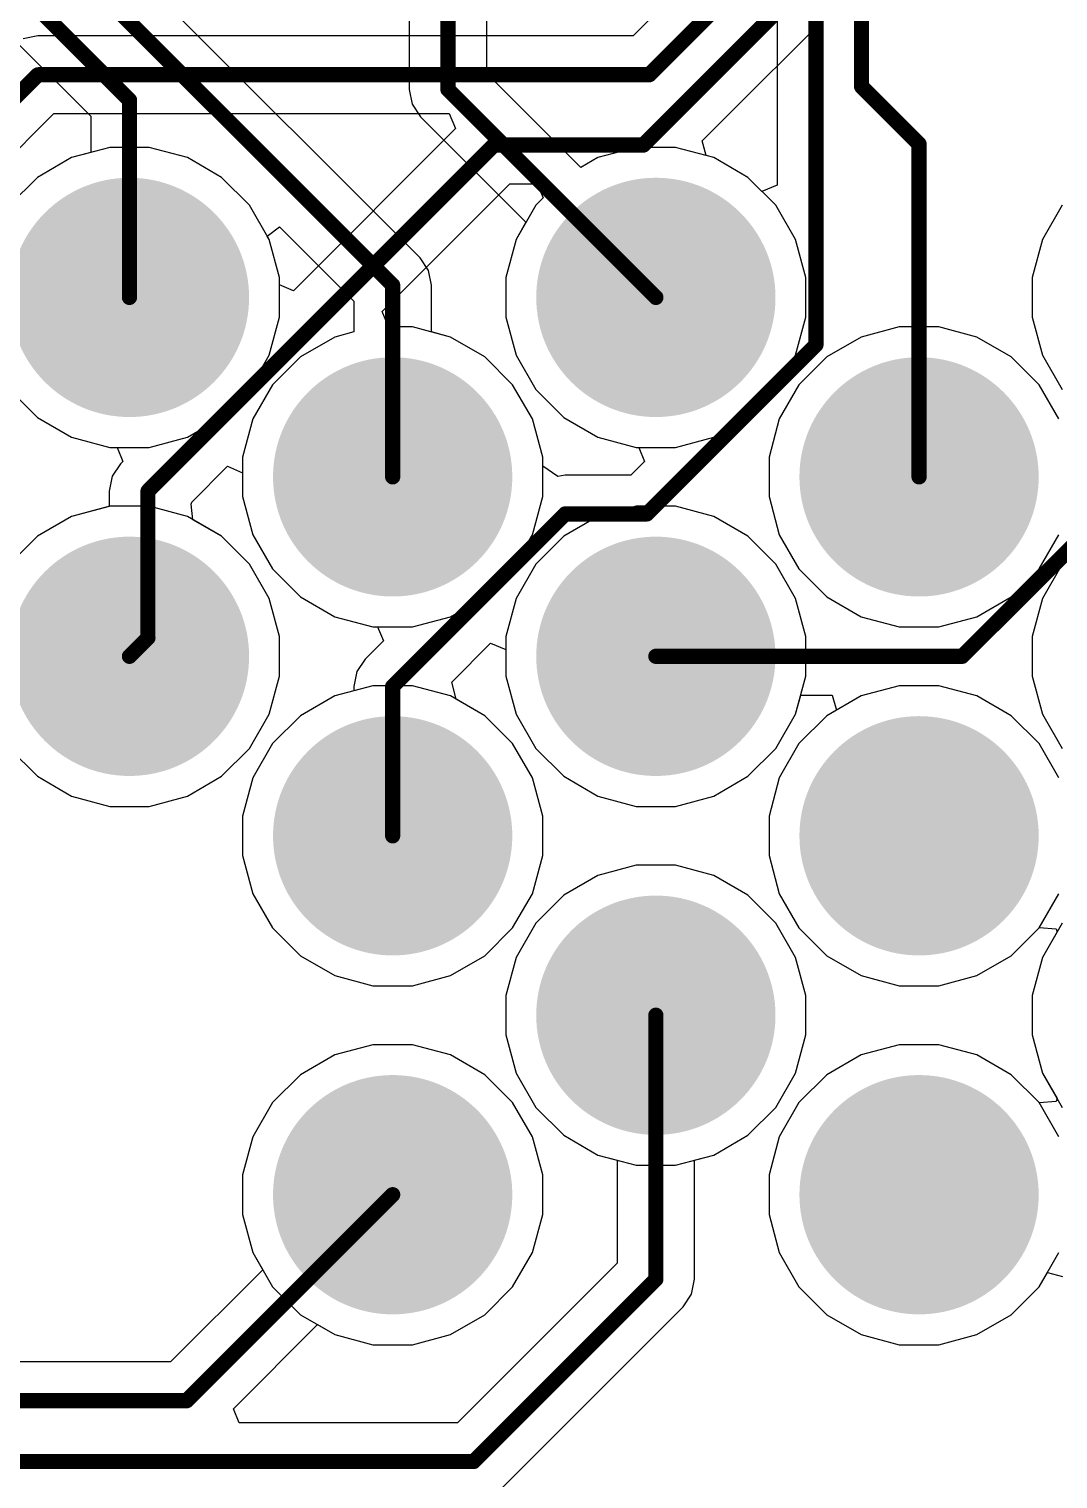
# Model space of a CAD drawing. Header units: millimetres. Extents: x 1 to 134, y -1 to 87.
# Drawn here: x 23.15 to 31.75, y 12.45 to 24.57 of the extents above; entities that cross this region are included whole.
import ezdxf

# ---------------------------------------------------------------- set-up
doc = ezdxf.new("R2010")
doc.units = ezdxf.units.MM
for name, color, linetype in [('BottomLayer', 5, 'Continuous'), ('BottomSolder', 6, 'Continuous'), ('MultiLayer', 9, 'Continuous'), ('PadHoleLayer', 156, 'Continuous'), ('TopLayer', 1, 'Continuous'), ('TopSolder', 216, 'Continuous')]:
    doc.layers.add(name, color=color, linetype=linetype)

# ---------------------------------------------------------------- blocks, each defined once
blk = doc.blocks.new('1_1376430_8_1')
at = {"layer": 'BottomLayer'}
h = blk.add_hatch(color=5, dxfattribs=at)
edge = h.paths.add_edge_path()
edge.add_arc((-43.55, 4.725), 1, 0, 360)
h = blk.add_hatch(color=5, dxfattribs=at)
edge = h.paths.add_edge_path()
edge.add_arc((-39.15, 4.725), 1, 0, 360)
h = blk.add_hatch(color=5, dxfattribs=at)
edge = h.paths.add_edge_path()
edge.add_arc((-41.35, 3.225), 1, 0, 360)
h = blk.add_hatch(color=5, dxfattribs=at)
edge = h.paths.add_edge_path()
edge.add_arc((-36.95, 3.225), 1, 0, 360)
h = blk.add_hatch(color=5, dxfattribs=at)
edge = h.paths.add_edge_path()
edge.add_arc((-43.55, 1.725), 1, 0, 360)
h = blk.add_hatch(color=5, dxfattribs=at)
edge = h.paths.add_edge_path()
edge.add_arc((-39.15, 1.725), 1, 0, 360)
h = blk.add_hatch(color=5, dxfattribs=at)
edge = h.paths.add_edge_path()
edge.add_arc((-41.35, 0.225), 1, 0, 360)
h = blk.add_hatch(color=5, dxfattribs=at)
edge = h.paths.add_edge_path()
edge.add_arc((-36.95, 0.225), 1, 0, 360)
h = blk.add_hatch(color=5, dxfattribs=at)
edge = h.paths.add_edge_path()
edge.add_arc((-39.15, -1.275), 1, 0, 360)
h = blk.add_hatch(color=5, dxfattribs=at)
edge = h.paths.add_edge_path()
edge.add_arc((-41.35, -2.775), 1, 0, 360)
h = blk.add_hatch(color=5, dxfattribs=at)
edge = h.paths.add_edge_path()
edge.add_arc((-36.95, -2.775), 1, 0, 360)
at = {"layer": 'BottomSolder'}
h = blk.add_hatch(color=6, dxfattribs=at)
edge = h.paths.add_edge_path()
edge.add_arc((-43.55, 4.725), 1, 0, 360)
h = blk.add_hatch(color=6, dxfattribs=at)
edge = h.paths.add_edge_path()
edge.add_arc((-39.15, 4.725), 1, 0, 360)
h = blk.add_hatch(color=6, dxfattribs=at)
edge = h.paths.add_edge_path()
edge.add_arc((-41.35, 3.225), 1, 0, 360)
h = blk.add_hatch(color=6, dxfattribs=at)
edge = h.paths.add_edge_path()
edge.add_arc((-36.95, 3.225), 1, 0, 360)
h = blk.add_hatch(color=6, dxfattribs=at)
edge = h.paths.add_edge_path()
edge.add_arc((-43.55, 1.725), 1, 0, 360)
h = blk.add_hatch(color=6, dxfattribs=at)
edge = h.paths.add_edge_path()
edge.add_arc((-39.15, 1.725), 1, 0, 360)
h = blk.add_hatch(color=6, dxfattribs=at)
edge = h.paths.add_edge_path()
edge.add_arc((-41.35, 0.225), 1, 0, 360)
h = blk.add_hatch(color=6, dxfattribs=at)
edge = h.paths.add_edge_path()
edge.add_arc((-36.95, 0.225), 1, 0, 360)
h = blk.add_hatch(color=6, dxfattribs=at)
edge = h.paths.add_edge_path()
edge.add_arc((-39.15, -1.275), 1, 0, 360)
h = blk.add_hatch(color=6, dxfattribs=at)
edge = h.paths.add_edge_path()
edge.add_arc((-41.35, -2.775), 1, 0, 360)
h = blk.add_hatch(color=6, dxfattribs=at)
edge = h.paths.add_edge_path()
edge.add_arc((-36.95, -2.775), 1, 0, 360)
at = {"layer": 'MultiLayer'}
h = blk.add_hatch(color=9, dxfattribs=at)
edge = h.paths.add_edge_path()
edge.add_arc((-43.55, 4.725), 1, 0, 360)
h = blk.add_hatch(color=9, dxfattribs=at)
edge = h.paths.add_edge_path()
edge.add_arc((-39.15, 4.725), 1, 0, 360)
h = blk.add_hatch(color=9, dxfattribs=at)
edge = h.paths.add_edge_path()
edge.add_arc((-41.35, 3.225), 1, 0, 360)
h = blk.add_hatch(color=9, dxfattribs=at)
edge = h.paths.add_edge_path()
edge.add_arc((-36.95, 3.225), 1, 0, 360)
h = blk.add_hatch(color=9, dxfattribs=at)
edge = h.paths.add_edge_path()
edge.add_arc((-43.55, 1.725), 1, 0, 360)
h = blk.add_hatch(color=9, dxfattribs=at)
edge = h.paths.add_edge_path()
edge.add_arc((-39.15, 1.725), 1, 0, 360)
h = blk.add_hatch(color=9, dxfattribs=at)
edge = h.paths.add_edge_path()
edge.add_arc((-41.35, 0.225), 1, 0, 360)
h = blk.add_hatch(color=9, dxfattribs=at)
edge = h.paths.add_edge_path()
edge.add_arc((-36.95, 0.225), 1, 0, 360)
h = blk.add_hatch(color=9, dxfattribs=at)
edge = h.paths.add_edge_path()
edge.add_arc((-39.15, -1.275), 1, 0, 360)
h = blk.add_hatch(color=9, dxfattribs=at)
edge = h.paths.add_edge_path()
edge.add_arc((-41.35, -2.775), 1, 0, 360)
h = blk.add_hatch(color=9, dxfattribs=at)
edge = h.paths.add_edge_path()
edge.add_arc((-36.95, -2.775), 1, 0, 360)
at = {"layer": 'PadHoleLayer'}
h = blk.add_hatch(color=156, dxfattribs=at)
edge = h.paths.add_edge_path()
edge.add_arc((-43.55, 4.725), 0.605, 0, 360)
h = blk.add_hatch(color=156, dxfattribs=at)
edge = h.paths.add_edge_path()
edge.add_arc((-39.15, 4.725), 0.605, 0, 360)
h = blk.add_hatch(color=156, dxfattribs=at)
edge = h.paths.add_edge_path()
edge.add_arc((-41.35, 3.225), 0.605, 0, 360)
h = blk.add_hatch(color=156, dxfattribs=at)
edge = h.paths.add_edge_path()
edge.add_arc((-36.95, 3.225), 0.605, 0, 360)
h = blk.add_hatch(color=156, dxfattribs=at)
edge = h.paths.add_edge_path()
edge.add_arc((-43.55, 1.725), 0.605, 0, 360)
h = blk.add_hatch(color=156, dxfattribs=at)
edge = h.paths.add_edge_path()
edge.add_arc((-39.15, 1.725), 0.605, 0, 360)
h = blk.add_hatch(color=156, dxfattribs=at)
edge = h.paths.add_edge_path()
edge.add_arc((-41.35, 0.225), 0.605, 0, 360)
h = blk.add_hatch(color=156, dxfattribs=at)
edge = h.paths.add_edge_path()
edge.add_arc((-36.95, 0.225), 0.605, 0, 360)
h = blk.add_hatch(color=156, dxfattribs=at)
edge = h.paths.add_edge_path()
edge.add_arc((-39.15, -1.275), 0.605, 0, 360)
h = blk.add_hatch(color=156, dxfattribs=at)
edge = h.paths.add_edge_path()
edge.add_arc((-41.35, -2.775), 0.605, 0, 360)
h = blk.add_hatch(color=156, dxfattribs=at)
edge = h.paths.add_edge_path()
edge.add_arc((-36.95, -2.775), 0.605, 0, 360)
at = {"layer": 'TopLayer'}
h = blk.add_hatch(color=1, dxfattribs=at)
edge = h.paths.add_edge_path()
edge.add_arc((-43.55, 4.725), 1, 0, 360)
h = blk.add_hatch(color=1, dxfattribs=at)
edge = h.paths.add_edge_path()
edge.add_arc((-39.15, 4.725), 1, 0, 360)
h = blk.add_hatch(color=1, dxfattribs=at)
edge = h.paths.add_edge_path()
edge.add_arc((-41.35, 3.225), 1, 0, 360)
h = blk.add_hatch(color=1, dxfattribs=at)
edge = h.paths.add_edge_path()
edge.add_arc((-36.95, 3.225), 1, 0, 360)
h = blk.add_hatch(color=1, dxfattribs=at)
edge = h.paths.add_edge_path()
edge.add_arc((-43.55, 1.725), 1, 0, 360)
h = blk.add_hatch(color=1, dxfattribs=at)
edge = h.paths.add_edge_path()
edge.add_arc((-39.15, 1.725), 1, 0, 360)
h = blk.add_hatch(color=1, dxfattribs=at)
edge = h.paths.add_edge_path()
edge.add_arc((-41.35, 0.225), 1, 0, 360)
h = blk.add_hatch(color=1, dxfattribs=at)
edge = h.paths.add_edge_path()
edge.add_arc((-36.95, 0.225), 1, 0, 360)
h = blk.add_hatch(color=1, dxfattribs=at)
edge = h.paths.add_edge_path()
edge.add_arc((-39.15, -1.275), 1, 0, 360)
h = blk.add_hatch(color=1, dxfattribs=at)
edge = h.paths.add_edge_path()
edge.add_arc((-41.35, -2.775), 1, 0, 360)
h = blk.add_hatch(color=1, dxfattribs=at)
edge = h.paths.add_edge_path()
edge.add_arc((-36.95, -2.775), 1, 0, 360)
at = {"layer": 'TopSolder'}
h = blk.add_hatch(color=216, dxfattribs=at)
edge = h.paths.add_edge_path()
edge.add_arc((-43.55, 4.725), 1, 0, 360)
h = blk.add_hatch(color=216, dxfattribs=at)
edge = h.paths.add_edge_path()
edge.add_arc((-39.15, 4.725), 1, 0, 360)
h = blk.add_hatch(color=216, dxfattribs=at)
edge = h.paths.add_edge_path()
edge.add_arc((-41.35, 3.225), 1, 0, 360)
h = blk.add_hatch(color=216, dxfattribs=at)
edge = h.paths.add_edge_path()
edge.add_arc((-36.95, 3.225), 1, 0, 360)
h = blk.add_hatch(color=216, dxfattribs=at)
edge = h.paths.add_edge_path()
edge.add_arc((-43.55, 1.725), 1, 0, 360)
h = blk.add_hatch(color=216, dxfattribs=at)
edge = h.paths.add_edge_path()
edge.add_arc((-39.15, 1.725), 1, 0, 360)
h = blk.add_hatch(color=216, dxfattribs=at)
edge = h.paths.add_edge_path()
edge.add_arc((-41.35, 0.225), 1, 0, 360)
h = blk.add_hatch(color=216, dxfattribs=at)
edge = h.paths.add_edge_path()
edge.add_arc((-36.95, 0.225), 1, 0, 360)
h = blk.add_hatch(color=216, dxfattribs=at)
edge = h.paths.add_edge_path()
edge.add_arc((-39.15, -1.275), 1, 0, 360)
h = blk.add_hatch(color=216, dxfattribs=at)
edge = h.paths.add_edge_path()
edge.add_arc((-41.35, -2.775), 1, 0, 360)
h = blk.add_hatch(color=216, dxfattribs=at)
edge = h.paths.add_edge_path()
edge.add_arc((-36.95, -2.775), 1, 0, 360)

msp = doc.modelspace()

# ---------------------------------------------------------------- linework, layer by layer
at = {"layer": 'BottomLayer'}
for p, q in [((29.152, 25.463), (28.196, 24.507)), ((28.773, 23.63), (30.085, 24.942)), ((23.22, 24.507), (23.096, 24.482)), ((28.196, 24.507), (23.22, 24.507)), ((21.697, 22.203), (23.354, 23.86)), ((23.354, 23.86), (26.658, 23.86)), ((26.658, 23.86), (26.711, 23.733)), ((26.711, 23.733), (25.356, 22.378)), ((23.82, 23.576), (23.501, 23.491)), ((24.15, 23.576), (23.82, 23.576)), ((24.469, 23.491), (24.15, 23.576)), ((28.806, 23.507), (28.773, 23.63)), ((23.501, 23.491), (23.215, 23.325)), ((24.755, 23.325), (24.469, 23.491)), ((28.869, 23.491), (28.806, 23.507)), ((29.155, 23.325), (28.869, 23.491)), ((23.215, 23.325), (22.981, 23.092)), ((24.988, 23.092), (24.755, 23.325)), ((26.097, 22.203), (27.165, 23.271)), ((27.165, 23.271), (27.394, 23.271)), ((27.394, 23.271), (27.443, 23.153)), ((29.388, 23.092), (29.155, 23.325)), ((27.443, 23.153), (27.381, 23.092)), ((25.153, 22.806), (24.988, 23.092)), ((27.381, 23.092), (27.216, 22.806)), ((29.553, 22.806), (29.388, 23.092)), ((31.781, 23.092), (31.616, 22.806)), ((25.239, 22.487), (25.153, 22.806)), ((27.216, 22.806), (27.131, 22.487)), ((29.639, 22.487), (29.553, 22.806)), ((31.616, 22.806), (31.531, 22.487)), ((25.239, 22.426), (25.239, 22.487)), ((25.356, 22.378), (25.239, 22.426)), ((27.131, 22.487), (27.131, 22.157)), ((29.639, 22.157), (29.639, 22.487)), ((31.531, 22.487), (31.531, 22.157)), ((26.15, 22.076), (26.097, 22.203)), ((26.35, 22.076), (26.15, 22.076)), ((26.669, 21.991), (26.35, 22.076)), ((27.131, 22.157), (27.216, 21.838)), ((29.553, 21.838), (29.639, 22.157)), ((30.42, 22.076), (30.101, 21.991)), ((30.75, 22.076), (30.42, 22.076)), ((31.069, 21.991), (30.75, 22.076)), ((31.531, 22.157), (31.616, 21.838)), ((26.955, 21.825), (26.669, 21.991)), ((30.101, 21.991), (29.815, 21.825)), ((31.355, 21.825), (31.069, 21.991)), ((27.188, 21.592), (26.955, 21.825)), ((27.216, 21.838), (27.381, 21.552)), ((29.388, 21.552), (29.553, 21.838)), ((29.815, 21.825), (29.581, 21.592)), ((31.588, 21.592), (31.355, 21.825)), ((31.616, 21.838), (31.781, 21.552)), ((27.353, 21.306), (27.188, 21.592)), ((29.581, 21.592), (29.416, 21.306)), ((31.753, 21.306), (31.588, 21.592)), ((22.981, 21.552), (23.215, 21.319)), ((27.381, 21.552), (27.615, 21.319)), ((29.155, 21.319), (29.388, 21.552)), ((23.215, 21.319), (23.501, 21.153)), ((27.439, 20.987), (27.353, 21.306)), ((27.615, 21.319), (27.901, 21.153)), ((28.869, 21.153), (29.155, 21.319)), ((29.416, 21.306), (29.331, 20.987)), ((23.501, 21.153), (23.82, 21.068)), ((27.901, 21.153), (28.22, 21.068)), ((28.55, 21.068), (28.869, 21.153)), ((23.82, 21.068), (23.881, 21.068)), ((23.881, 21.068), (23.929, 20.951)), ((27.439, 20.657), (27.439, 20.987)), ((28.22, 21.068), (28.55, 21.068)), ((29.331, 20.987), (29.331, 20.657)), ((23.91, 20.932), (23.84, 20.827)), ((23.929, 20.951), (23.91, 20.932)), ((24.505, 20.611), (24.804, 20.91)), ((24.804, 20.91), (24.931, 20.857)), ((24.931, 20.857), (24.931, 20.657)), ((23.84, 20.827), (23.816, 20.703)), ((23.816, 20.703), (23.816, 20.575)), ((24.5, 20.595), (24.505, 20.611)), ((24.931, 20.657), (25.016, 20.338)), ((27.353, 20.338), (27.439, 20.657)), ((29.331, 20.657), (29.416, 20.338)), ((23.501, 20.491), (23.215, 20.325)), ((23.816, 20.575), (23.501, 20.491)), ((24.516, 20.464), (24.5, 20.595)), ((27.901, 20.491), (27.615, 20.325)), ((28.22, 20.576), (27.901, 20.491)), ((28.55, 20.576), (28.22, 20.576)), ((28.869, 20.491), (28.55, 20.576)), ((29.155, 20.325), (28.869, 20.491)), ((24.755, 20.325), (24.516, 20.464)), ((23.215, 20.325), (22.981, 20.092)), ((24.988, 20.092), (24.755, 20.325)), ((25.016, 20.338), (25.181, 20.052)), ((27.188, 20.052), (27.353, 20.338)), ((27.615, 20.325), (27.381, 20.092)), ((29.388, 20.092), (29.155, 20.325)), ((29.416, 20.338), (29.581, 20.052)), ((31.588, 20.052), (31.753, 20.338)), ((25.153, 19.806), (24.988, 20.092)), ((25.181, 20.052), (25.415, 19.819)), ((26.955, 19.819), (27.188, 20.052)), ((27.381, 20.092), (27.216, 19.806)), ((29.553, 19.806), (29.388, 20.092)), ((29.581, 20.052), (29.815, 19.819)), ((31.355, 19.819), (31.588, 20.052)), ((31.781, 20.092), (31.616, 19.806)), ((25.239, 19.487), (25.153, 19.806)), ((25.415, 19.819), (25.701, 19.653)), ((26.669, 19.653), (26.955, 19.819)), ((27.216, 19.806), (27.131, 19.487)), ((29.639, 19.487), (29.553, 19.806)), ((29.815, 19.819), (30.101, 19.653)), ((31.069, 19.653), (31.355, 19.819)), ((31.616, 19.806), (31.531, 19.487)), ((25.701, 19.653), (26.02, 19.568)), ((26.35, 19.568), (26.669, 19.653)), ((30.101, 19.653), (30.42, 19.568)), ((30.75, 19.568), (31.069, 19.653)), ((26.02, 19.568), (26.35, 19.568)), ((30.42, 19.568), (30.75, 19.568)), ((25.239, 19.157), (25.239, 19.487)), ((27.131, 19.487), (27.131, 19.157)), ((29.639, 19.157), (29.639, 19.487)), ((31.531, 19.487), (31.531, 19.157)), ((25.153, 18.838), (25.239, 19.157)), ((27.131, 19.157), (27.216, 18.838)), ((29.553, 18.838), (29.639, 19.157)), ((31.531, 19.157), (31.616, 18.838)), ((26.02, 19.076), (25.701, 18.991)), ((26.35, 19.076), (26.02, 19.076)), ((26.669, 18.991), (26.35, 19.076)), ((30.42, 19.076), (30.101, 18.991)), ((30.75, 19.076), (30.42, 19.076)), ((31.069, 18.991), (30.75, 19.076)), ((25.701, 18.991), (25.415, 18.825)), ((26.955, 18.825), (26.669, 18.991)), ((30.101, 18.991), (29.815, 18.825)), ((31.355, 18.825), (31.069, 18.991)), ((24.988, 18.552), (25.153, 18.838)), ((25.415, 18.825), (25.181, 18.592)), ((27.188, 18.592), (26.955, 18.825)), ((27.216, 18.838), (27.381, 18.552)), ((29.388, 18.552), (29.553, 18.838)), ((29.815, 18.825), (29.581, 18.592)), ((31.588, 18.592), (31.355, 18.825)), ((31.616, 18.838), (31.781, 18.552)), ((22.981, 18.552), (23.215, 18.319)), ((24.755, 18.319), (24.988, 18.552)), ((25.181, 18.592), (25.016, 18.306)), ((27.353, 18.306), (27.188, 18.592)), ((27.381, 18.552), (27.615, 18.319)), ((29.155, 18.319), (29.388, 18.552)), ((29.581, 18.592), (29.416, 18.306)), ((31.753, 18.306), (31.588, 18.592)), ((23.215, 18.319), (23.501, 18.153)), ((24.469, 18.153), (24.755, 18.319)), ((25.016, 18.306), (24.931, 17.987)), ((27.439, 17.987), (27.353, 18.306)), ((27.615, 18.319), (27.901, 18.153)), ((28.869, 18.153), (29.155, 18.319)), ((29.416, 18.306), (29.331, 17.987)), ((23.501, 18.153), (23.82, 18.068)), ((23.82, 18.068), (24.15, 18.068)), ((24.15, 18.068), (24.469, 18.153)), ((27.901, 18.153), (28.22, 18.068)), ((28.22, 18.068), (28.55, 18.068)), ((28.55, 18.068), (28.869, 18.153)), ((24.931, 17.987), (24.931, 17.657)), ((27.439, 17.657), (27.439, 17.987)), ((29.331, 17.987), (29.331, 17.657)), ((24.931, 17.657), (25.016, 17.338)), ((27.353, 17.338), (27.439, 17.657)), ((28.22, 17.576), (27.901, 17.491)), ((28.55, 17.576), (28.22, 17.576)), ((28.869, 17.491), (28.55, 17.576)), ((29.331, 17.657), (29.416, 17.338)), ((27.901, 17.491), (27.615, 17.325)), ((29.155, 17.325), (28.869, 17.491)), ((25.016, 17.338), (25.181, 17.052)), ((27.188, 17.052), (27.353, 17.338)), ((29.416, 17.338), (29.581, 17.052)), ((31.588, 17.052), (31.753, 17.338)), ((27.615, 17.325), (27.381, 17.092)), ((29.388, 17.092), (29.155, 17.325)), ((27.381, 17.092), (27.216, 16.806)), ((29.553, 16.806), (29.388, 17.092)), ((31.781, 17.092), (31.616, 16.806)), ((25.181, 17.052), (25.415, 16.819)), ((26.955, 16.819), (27.188, 17.052)), ((29.581, 17.052), (29.815, 16.819)), ((31.355, 16.819), (31.588, 17.052)), ((25.415, 16.819), (25.701, 16.653)), ((26.669, 16.653), (26.955, 16.819)), ((27.216, 16.806), (27.131, 16.487)), ((29.639, 16.487), (29.553, 16.806)), ((29.815, 16.819), (30.101, 16.653)), ((31.069, 16.653), (31.355, 16.819)), ((31.616, 16.806), (31.531, 16.487)), ((25.701, 16.653), (26.02, 16.568)), ((26.35, 16.568), (26.669, 16.653)), ((30.101, 16.653), (30.42, 16.568)), ((30.75, 16.568), (31.069, 16.653)), ((26.02, 16.568), (26.35, 16.568)), ((27.131, 16.487), (27.131, 16.157)), ((29.639, 16.157), (29.639, 16.487)), ((30.42, 16.568), (30.75, 16.568)), ((31.531, 16.487), (31.531, 16.157)), ((27.131, 16.157), (27.216, 15.838)), ((29.553, 15.838), (29.639, 16.157)), ((31.531, 16.157), (31.616, 15.838)), ((26.02, 16.076), (25.701, 15.991)), ((26.35, 16.076), (26.02, 16.076)), ((26.669, 15.991), (26.35, 16.076)), ((30.42, 16.076), (30.101, 15.991)), ((30.75, 16.076), (30.42, 16.076)), ((31.069, 15.991), (30.75, 16.076)), ((25.701, 15.991), (25.415, 15.825)), ((26.955, 15.825), (26.669, 15.991)), ((30.101, 15.991), (29.815, 15.825)), ((31.355, 15.825), (31.069, 15.991)), ((25.415, 15.825), (25.181, 15.592)), ((27.188, 15.592), (26.955, 15.825)), ((27.216, 15.838), (27.381, 15.552)), ((29.388, 15.552), (29.553, 15.838)), ((29.815, 15.825), (29.581, 15.592)), ((31.588, 15.592), (31.355, 15.825)), ((31.616, 15.838), (31.781, 15.552)), ((25.181, 15.592), (25.016, 15.306)), ((27.353, 15.306), (27.188, 15.592)), ((27.381, 15.552), (27.615, 15.319)), ((29.155, 15.319), (29.388, 15.552)), ((29.581, 15.592), (29.416, 15.306)), ((31.753, 15.306), (31.588, 15.592)), ((25.016, 15.306), (24.931, 14.987)), ((27.439, 14.987), (27.353, 15.306)), ((27.615, 15.319), (27.901, 15.153)), ((28.869, 15.153), (29.155, 15.319)), ((29.416, 15.306), (29.331, 14.987)), ((27.901, 15.153), (28.22, 15.068)), ((28.55, 15.068), (28.869, 15.153)), ((28.22, 15.068), (28.55, 15.068)), ((24.931, 14.987), (24.931, 14.657)), ((27.439, 14.657), (27.439, 14.987)), ((29.331, 14.987), (29.331, 14.657)), ((24.931, 14.657), (25.016, 14.338)), ((27.353, 14.338), (27.439, 14.657)), ((29.331, 14.657), (29.416, 14.338)), ((25.016, 14.338), (25.181, 14.052)), ((27.188, 14.052), (27.353, 14.338)), ((29.416, 14.338), (29.581, 14.052)), ((31.588, 14.052), (31.753, 14.338)), ((25.181, 14.052), (25.415, 13.819)), ((26.955, 13.819), (27.188, 14.052)), ((29.581, 14.052), (29.815, 13.819)), ((31.355, 13.819), (31.588, 14.052)), ((25.415, 13.819), (25.701, 13.653)), ((26.669, 13.653), (26.955, 13.819)), ((29.815, 13.819), (30.101, 13.653)), ((31.069, 13.653), (31.355, 13.819)), ((25.701, 13.653), (26.02, 13.568)), ((26.35, 13.568), (26.669, 13.653)), ((30.101, 13.653), (30.42, 13.568)), ((30.75, 13.568), (31.069, 13.653)), ((26.02, 13.568), (26.35, 13.568)), ((30.42, 13.568), (30.75, 13.568))]:
    msp.add_line(p, q, dxfattribs=at)
at = {"layer": 'BottomLayer', "const_width": 0.127}
for points in [[(28.33, 24.183), (29.475, 25.329)], [(28.28, 23.595), (29.856, 25.171)], [(20.531, 21.495), (23.22, 24.183)], [(23.22, 24.183), (28.33, 24.183)], [(24.139, 20.703), (27.031, 23.595)], [(27.031, 23.595), (28.28, 23.595)], [(24.139, 19.476), (24.139, 20.703)], [(23.985, 19.322), (24.139, 19.476)]]:
    msp.add_lwpolyline(points, dxfattribs=at)
at = {"layer": 'BottomLayer', "const_width": 0.0635}
for points in [[(23.188, 24.183, 1), (23.251, 24.183, 1)], [(23.188, 24.183, 1), (23.251, 24.183, 1)], [(28.298, 24.183, 1), (28.362, 24.183, 1)], [(28.298, 24.183, 1), (28.362, 24.183, 1)], [(26.999, 23.595, 1), (27.063, 23.595, 1)], [(26.999, 23.595, 1), (27.063, 23.595, 1)], [(28.248, 23.595, 1), (28.312, 23.595, 1)], [(28.248, 23.595, 1), (28.312, 23.595, 1)], [(24.108, 20.703, 1), (24.171, 20.703, 1)], [(24.108, 20.703, 1), (24.171, 20.703, 1)], [(24.108, 19.476, 1), (24.171, 19.476, 1)], [(24.108, 19.476, 1), (24.171, 19.476, 1)], [(23.953, 19.322, 1), (24.017, 19.322, 1)]]:
    msp.add_lwpolyline(points, format="xyb", close=True, dxfattribs=at)
at = {"layer": 'TopLayer'}
for p, q in [((26.971, 24.194), (26.971, 33.752)), ((26.323, 33.37), (26.323, 24.06)), ((29.399, 26.514), (29.399, 23.261)), ((26.414, 22.653), (24.003, 25.064)), ((22.986, 24.512), (23.661, 23.837)), ((27.757, 23.408), (26.971, 24.194)), ((26.323, 24.06), (26.348, 23.936)), ((26.348, 23.936), (26.418, 23.831)), ((23.661, 23.837), (23.661, 23.533)), ((26.418, 23.831), (27.299, 22.95)), ((23.661, 23.533), (23.501, 23.491)), ((28.22, 23.576), (27.901, 23.491)), ((28.55, 23.576), (28.22, 23.576)), ((28.869, 23.491), (28.55, 23.576)), ((23.501, 23.491), (23.215, 23.325)), ((27.901, 23.491), (27.757, 23.408)), ((29.155, 23.325), (28.869, 23.491)), ((23.215, 23.325), (22.981, 23.092)), ((29.272, 23.208), (29.155, 23.325)), ((29.399, 23.261), (29.272, 23.208)), ((25.137, 22.834), (25.239, 22.912)), ((25.239, 22.912), (25.861, 22.29)), ((27.299, 22.95), (27.216, 22.806)), ((25.153, 22.806), (25.137, 22.834)), ((25.239, 22.487), (25.153, 22.806)), ((27.216, 22.806), (27.131, 22.487)), ((26.484, 22.548), (26.414, 22.653)), ((26.509, 22.424), (26.484, 22.548)), ((25.239, 22.157), (25.239, 22.487)), ((26.509, 22.033), (26.509, 22.424)), ((27.131, 22.487), (27.131, 22.157)), ((25.861, 22.29), (25.861, 22.033)), ((25.153, 21.838), (25.239, 22.157)), ((27.131, 22.157), (27.216, 21.838)), ((25.701, 21.991), (25.415, 21.825)), ((25.861, 22.033), (25.701, 21.991)), ((26.669, 21.991), (26.509, 22.033)), ((26.955, 21.825), (26.669, 21.991)), ((24.988, 21.552), (25.153, 21.838)), ((25.415, 21.825), (25.181, 21.592)), ((27.188, 21.592), (26.955, 21.825)), ((27.216, 21.838), (27.381, 21.552)), ((25.181, 21.592), (25.016, 21.306)), ((27.353, 21.306), (27.188, 21.592)), ((22.981, 21.552), (23.215, 21.319)), ((24.755, 21.319), (24.988, 21.552)), ((27.381, 21.552), (27.615, 21.319)), ((23.215, 21.319), (23.501, 21.153)), ((24.469, 21.153), (24.755, 21.319)), ((25.016, 21.306), (24.931, 20.987)), ((27.439, 20.987), (27.353, 21.306)), ((27.615, 21.319), (27.901, 21.153)), ((23.501, 21.153), (23.82, 21.068)), ((24.15, 21.068), (24.469, 21.153)), ((27.901, 21.153), (28.22, 21.068)), ((23.82, 21.068), (24.15, 21.068)), ((24.931, 20.987), (24.931, 20.657)), ((27.439, 20.91), (27.439, 20.987)), ((28.22, 21.068), (28.242, 21.068)), ((28.242, 21.068), (28.291, 20.951)), ((27.566, 20.824), (27.439, 20.91)), ((28.291, 20.951), (28.176, 20.836)), ((27.627, 20.836), (27.566, 20.824)), ((28.176, 20.836), (27.627, 20.836)), ((24.931, 20.657), (25.016, 20.338)), ((23.501, 20.491), (23.215, 20.325)), ((23.82, 20.576), (23.501, 20.491)), ((24.15, 20.576), (23.82, 20.576)), ((24.469, 20.491), (24.15, 20.576)), ((24.755, 20.325), (24.469, 20.491)), ((23.215, 20.325), (22.981, 20.092)), ((24.988, 20.092), (24.755, 20.325)), ((25.016, 20.338), (25.181, 20.052)), ((25.153, 19.806), (24.988, 20.092)), ((25.181, 20.052), (25.415, 19.819)), ((25.239, 19.487), (25.153, 19.806)), ((25.415, 19.819), (25.701, 19.653)), ((25.701, 19.653), (26.02, 19.568)), ((26.02, 19.568), (26.059, 19.568)), ((26.059, 19.568), (26.107, 19.451)), ((25.239, 19.157), (25.239, 19.487)), ((26.107, 19.451), (25.956, 19.299)), ((26.68, 19.107), (27.004, 19.431)), ((27.004, 19.431), (27.131, 19.379)), ((25.956, 19.299), (25.886, 19.194)), ((27.131, 19.379), (27.131, 19.157)), ((25.153, 18.838), (25.239, 19.157)), ((25.886, 19.194), (25.861, 19.07)), ((27.131, 19.157), (27.216, 18.838)), ((25.861, 19.033), (25.701, 18.991)), ((25.861, 19.07), (25.861, 19.033)), ((26.716, 18.964), (26.68, 19.107)), ((25.701, 18.991), (25.415, 18.825)), ((26.955, 18.825), (26.716, 18.964)), ((29.553, 18.838), (29.596, 18.998)), ((29.596, 18.998), (29.86, 18.998)), ((29.86, 18.998), (29.894, 18.871)), ((24.988, 18.552), (25.153, 18.838)), ((25.415, 18.825), (25.181, 18.592)), ((27.188, 18.592), (26.955, 18.825)), ((27.216, 18.838), (27.381, 18.552)), ((29.388, 18.552), (29.553, 18.838)), ((29.815, 18.825), (29.581, 18.592)), ((29.894, 18.871), (29.815, 18.825)), ((22.981, 18.552), (23.215, 18.319)), ((24.755, 18.319), (24.988, 18.552)), ((25.181, 18.592), (25.016, 18.306)), ((27.353, 18.306), (27.188, 18.592)), ((27.381, 18.552), (27.615, 18.319)), ((29.155, 18.319), (29.388, 18.552)), ((29.581, 18.592), (29.416, 18.306)), ((23.215, 18.319), (23.501, 18.153)), ((24.469, 18.153), (24.755, 18.319)), ((25.016, 18.306), (24.931, 17.987)), ((27.439, 17.987), (27.353, 18.306)), ((27.615, 18.319), (27.901, 18.153)), ((28.869, 18.153), (29.155, 18.319)), ((29.416, 18.306), (29.331, 17.987)), ((23.501, 18.153), (23.82, 18.068)), ((23.82, 18.068), (24.15, 18.068)), ((24.15, 18.068), (24.469, 18.153)), ((27.901, 18.153), (28.22, 18.068)), ((28.22, 18.068), (28.55, 18.068)), ((28.55, 18.068), (28.869, 18.153)), ((24.931, 17.987), (24.931, 17.657)), ((27.439, 17.657), (27.439, 17.987)), ((29.331, 17.987), (29.331, 17.657)), ((24.931, 17.657), (25.016, 17.338)), ((27.353, 17.338), (27.439, 17.657)), ((28.22, 17.576), (27.901, 17.491)), ((28.55, 17.576), (28.22, 17.576)), ((28.869, 17.491), (28.55, 17.576)), ((29.331, 17.657), (29.416, 17.338)), ((27.901, 17.491), (27.615, 17.325)), ((29.155, 17.325), (28.869, 17.491)), ((25.016, 17.338), (25.181, 17.052)), ((27.188, 17.052), (27.353, 17.338)), ((29.416, 17.338), (29.581, 17.052)), ((27.615, 17.325), (27.381, 17.092)), ((29.388, 17.092), (29.155, 17.325)), ((27.381, 17.092), (27.216, 16.806)), ((29.553, 16.806), (29.388, 17.092)), ((25.181, 17.052), (25.415, 16.819)), ((26.955, 16.819), (27.188, 17.052)), ((29.581, 17.052), (29.815, 16.819)), ((31.355, 16.819), (31.588, 17.052)), ((31.588, 17.052), (31.59, 17.055)), ((31.59, 17.055), (31.73, 17.044)), ((31.739, 17.019), (31.616, 16.806)), ((31.73, 17.044), (31.739, 17.019)), ((25.415, 16.819), (25.701, 16.653)), ((26.669, 16.653), (26.955, 16.819)), ((27.216, 16.806), (27.131, 16.487)), ((29.639, 16.487), (29.553, 16.806)), ((29.815, 16.819), (30.101, 16.653)), ((31.069, 16.653), (31.355, 16.819)), ((31.616, 16.806), (31.531, 16.487)), ((25.701, 16.653), (26.02, 16.568)), ((26.35, 16.568), (26.669, 16.653)), ((30.101, 16.653), (30.42, 16.568)), ((30.75, 16.568), (31.069, 16.653)), ((26.02, 16.568), (26.35, 16.568)), ((27.131, 16.487), (27.131, 16.157)), ((29.639, 16.157), (29.639, 16.487)), ((30.42, 16.568), (30.75, 16.568)), ((31.531, 16.487), (31.531, 16.157)), ((27.131, 16.157), (27.216, 15.838)), ((29.553, 15.838), (29.639, 16.157)), ((31.531, 16.157), (31.616, 15.838)), ((26.02, 16.076), (25.701, 15.991)), ((26.35, 16.076), (26.02, 16.076)), ((26.669, 15.991), (26.35, 16.076)), ((30.42, 16.076), (30.101, 15.991)), ((30.75, 16.076), (30.42, 16.076)), ((31.069, 15.991), (30.75, 16.076)), ((25.701, 15.991), (25.415, 15.825)), ((26.955, 15.825), (26.669, 15.991)), ((30.101, 15.991), (29.815, 15.825)), ((31.355, 15.825), (31.069, 15.991)), ((25.415, 15.825), (25.181, 15.592)), ((27.188, 15.592), (26.955, 15.825)), ((27.216, 15.838), (27.381, 15.552)), ((29.388, 15.552), (29.553, 15.838)), ((29.815, 15.825), (29.581, 15.592)), ((31.588, 15.592), (31.355, 15.825)), ((31.616, 15.838), (31.739, 15.625)), ((25.181, 15.592), (25.016, 15.306)), ((27.353, 15.306), (27.188, 15.592)), ((27.381, 15.552), (27.615, 15.319)), ((29.155, 15.319), (29.388, 15.552)), ((29.581, 15.592), (29.416, 15.306)), ((31.59, 15.589), (31.588, 15.592)), ((31.73, 15.6), (31.59, 15.589)), ((31.739, 15.625), (31.73, 15.6)), ((25.016, 15.306), (24.931, 14.987)), ((27.439, 14.987), (27.353, 15.306)), ((27.615, 15.319), (27.901, 15.153)), ((28.869, 15.153), (29.155, 15.319)), ((29.416, 15.306), (29.331, 14.987)), ((27.901, 15.153), (28.061, 15.11)), ((28.709, 15.11), (28.869, 15.153)), ((28.061, 15.11), (28.061, 14.249)), ((28.709, 14.115), (28.709, 15.11)), ((24.931, 14.987), (24.931, 14.657)), ((27.439, 14.657), (27.439, 14.987)), ((29.331, 14.987), (29.331, 14.657)), ((24.931, 14.657), (25.016, 14.338)), ((27.353, 14.338), (27.439, 14.657)), ((29.331, 14.657), (29.416, 14.338)), ((25.016, 14.338), (25.099, 14.194)), ((27.188, 14.052), (27.353, 14.338)), ((29.416, 14.338), (29.581, 14.052)), ((25.099, 14.194), (24.329, 13.424)), ((28.061, 14.249), (26.728, 12.916)), ((28.684, 13.991), (28.709, 14.115)), ((31.588, 14.052), (31.658, 14.172)), ((31.658, 14.172), (31.785, 14.138)), ((26.955, 13.819), (27.188, 14.052)), ((28.614, 13.886), (28.684, 13.991)), ((29.581, 14.052), (29.815, 13.819)), ((31.355, 13.819), (31.588, 14.052)), ((26.669, 13.653), (26.955, 13.819)), ((27.091, 12.363), (28.614, 13.886)), ((29.815, 13.819), (30.101, 13.653)), ((31.069, 13.653), (31.355, 13.819)), ((24.854, 13.033), (25.557, 13.736)), ((25.557, 13.736), (25.701, 13.653)), ((25.701, 13.653), (26.02, 13.568)), ((26.35, 13.568), (26.669, 13.653)), ((30.101, 13.653), (30.42, 13.568)), ((30.75, 13.568), (31.069, 13.653)), ((26.02, 13.568), (26.35, 13.568)), ((30.42, 13.568), (30.75, 13.568)), ((24.329, 13.424), (21.007, 13.424)), ((24.902, 12.916), (24.854, 13.033)), ((26.728, 12.916), (24.902, 12.916))]:
    msp.add_line(p, q, dxfattribs=at)
at = {"layer": 'TopLayer', "const_width": 0.127}
for points in [[(30.104, 24.085), (30.104, 36.86)], [(26.647, 24.06), (26.647, 33.886)], [(29.723, 21.925), (29.723, 26.648)], [(23.679, 24.929), (26.185, 22.424)], [(23.215, 24.741), (23.985, 23.971)], [(26.647, 24.06), (28.385, 22.322)], [(30.104, 24.085), (30.585, 23.604)], [(23.985, 22.322), (23.985, 23.971)], [(30.585, 20.822), (30.585, 23.604)], [(26.185, 20.822), (26.185, 22.424)], [(28.31, 20.512), (29.723, 21.925)], [(30.946, 19.322), (32.355, 20.73)], [(26.185, 19.07), (27.627, 20.512)], [(27.627, 20.512), (28.31, 20.512)], [(28.385, 19.322), (30.946, 19.322)], [(26.185, 17.822), (26.185, 19.07)], [(28.385, 14.115), (28.385, 16.322)], [(24.463, 13.1), (26.185, 14.822)], [(26.862, 12.592), (28.385, 14.115)], [(12.935, 13.1), (24.463, 13.1)], [(12.729, 12.592), (26.862, 12.592)]]:
    msp.add_lwpolyline(points, dxfattribs=at)
at = {"layer": 'TopLayer', "const_width": 0.0635}
for points in [[(26.615, 24.06, 1), (26.679, 24.06, 1)], [(26.615, 24.06, 1), (26.679, 24.06, 1)], [(30.072, 24.085, 1), (30.136, 24.085, 1)], [(30.072, 24.085, 1), (30.136, 24.085, 1)], [(23.953, 23.971, 1), (24.017, 23.971, 1)], [(23.953, 23.971, 1), (24.017, 23.971, 1)], [(30.553, 23.604, 1), (30.617, 23.604, 1)], [(30.553, 23.604, 1), (30.617, 23.604, 1)], [(26.153, 22.424, 1), (26.217, 22.424, 1)], [(26.153, 22.424, 1), (26.217, 22.424, 1)], [(23.953, 22.322, 1), (24.017, 22.322, 1)], [(28.353, 22.322, 1), (28.417, 22.322, 1)], [(29.691, 21.925, 1), (29.755, 21.925, 1)], [(29.691, 21.925, 1), (29.755, 21.925, 1)], [(26.153, 20.822, 1), (26.217, 20.822, 1)], [(30.553, 20.822, 1), (30.617, 20.822, 1)], [(27.595, 20.512, 1), (27.659, 20.512, 1)], [(27.595, 20.512, 1), (27.659, 20.512, 1)], [(28.279, 20.512, 1), (28.342, 20.512, 1)], [(28.279, 20.512, 1), (28.342, 20.512, 1)], [(28.353, 19.322, 1), (28.417, 19.322, 1)], [(30.915, 19.322, 1), (30.978, 19.322, 1)], [(30.915, 19.322, 1), (30.978, 19.322, 1)], [(26.153, 19.07, 1), (26.217, 19.07, 1)], [(26.153, 19.07, 1), (26.217, 19.07, 1)], [(26.153, 17.822, 1), (26.217, 17.822, 1)], [(28.353, 16.322, 1), (28.417, 16.322, 1)], [(26.153, 14.822, 1), (26.217, 14.822, 1)], [(28.353, 14.115, 1), (28.417, 14.115, 1)], [(28.353, 14.115, 1), (28.417, 14.115, 1)], [(24.431, 13.1, 1), (24.495, 13.1, 1)], [(24.431, 13.1, 1), (24.495, 13.1, 1)], [(26.83, 12.592, 1), (26.894, 12.592, 1)], [(26.83, 12.592, 1), (26.894, 12.592, 1)]]:
    msp.add_lwpolyline(points, format="xyb", close=True, dxfattribs=at)

# ---------------------------------------------------------------- block references
msp.add_blockref('1_1376430_8_1', (67.535, 17.597))

doc.saveas('drawing.dxf')
